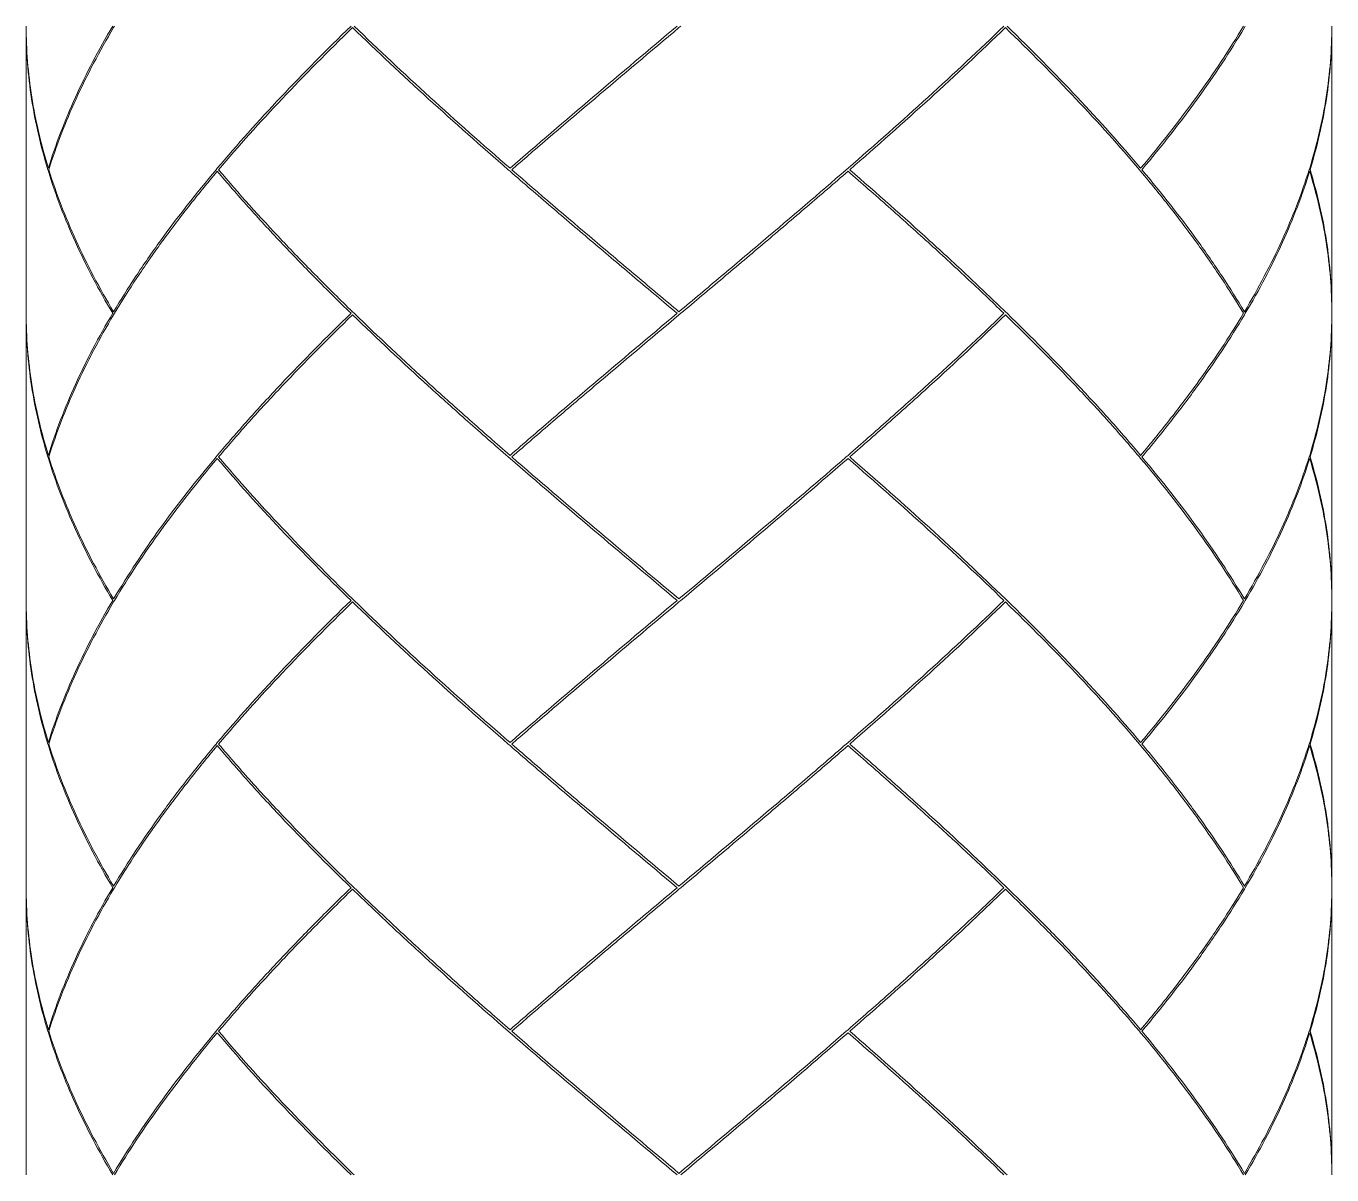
# Model space of a CAD drawing. Header units: millimetres. Extents: x 183.2 to 201.2, y 114.2 to 180.7.
# Drawn here: x 183.24 to 201.24, y 148.99 to 164.83 of the extents above; entities that cross this region are included whole.
import ezdxf

# ---------------------------------------------------------------- set-up
doc = ezdxf.new("R2010")
doc.units = ezdxf.units.MM

msp = doc.modelspace()

# ---------------------------------------------------------------- linework, layer by layer
at = {"color": 7, "linetype": 'Continuous', "lineweight": 15}
for p, q in [((183.235, 164.805), (183.235, 160.883)), ((184.441, 164.805), (184.454, 164.826)), ((192.235, 164.805), (192.26, 164.826)), ((200.042, 164.826), (200.029, 164.805)), ((201.235, 160.883), (201.235, 164.805)), ((183.535, 162.846), (183.542, 162.825)), ((185.871, 162.867), (185.854, 162.846)), ((189.906, 162.825), (189.882, 162.846)), ((194.565, 162.867), (194.54, 162.846)), ((198.582, 162.846), (198.599, 162.825)), ((200.922, 162.846), (200.929, 162.867)), ((183.235, 160.888), (183.235, 160.867)), ((183.235, 160.846), (183.235, 156.925)), ((184.454, 160.867), (184.441, 160.846)), ((187.735, 160.888), (187.757, 160.867)), ((192.26, 160.867), (192.235, 160.846)), ((196.757, 160.867), (196.735, 160.888)), ((200.029, 160.846), (200.042, 160.867)), ((201.235, 160.867), (201.235, 160.888)), ((201.235, 156.925), (201.235, 160.846)), ((183.542, 158.867), (183.535, 158.888)), ((185.854, 158.888), (185.871, 158.909)), ((189.882, 158.888), (189.906, 158.867)), ((194.54, 158.888), (194.565, 158.909)), ((198.599, 158.867), (198.582, 158.888)), ((200.929, 158.909), (200.922, 158.888)), ((183.235, 156.909), (183.235, 156.93)), ((183.235, 156.888), (183.235, 152.966)), ((184.441, 156.888), (184.454, 156.909)), ((187.757, 156.909), (187.735, 156.93)), ((196.735, 156.93), (196.757, 156.909)), ((200.042, 156.909), (200.029, 156.888)), ((201.235, 156.93), (201.235, 156.909)), ((201.235, 152.966), (201.235, 156.888)), ((183.542, 154.909), (183.535, 154.93)), ((185.871, 154.951), (185.854, 154.93)), ((189.906, 154.909), (189.882, 154.93)), ((198.582, 154.93), (198.599, 154.909)), ((200.922, 154.93), (200.929, 154.951)), ((183.235, 152.971), (183.235, 152.95)), ((183.235, 152.929), (183.235, 149.008)), ((184.454, 152.95), (184.441, 152.929)), ((187.735, 152.971), (187.757, 152.95)), ((192.235, 152.929), (192.26, 152.95)), ((196.735, 152.971), (196.757, 152.95)), ((200.029, 152.929), (200.042, 152.95)), ((201.235, 152.95), (201.235, 152.971)), ((201.235, 149.008), (201.235, 152.929)), ((183.535, 150.972), (183.542, 150.951)), ((185.854, 150.972), (185.871, 150.993)), ((189.882, 150.972), (189.906, 150.951)), ((194.565, 150.993), (194.54, 150.972)), ((198.599, 150.951), (198.582, 150.972)), ((200.929, 150.993), (200.922, 150.972)), ((183.235, 148.992), (183.235, 149.013)), ((187.757, 148.992), (187.735, 149.013)), ((196.757, 148.992), (196.735, 149.013)), ((201.235, 149.013), (201.235, 148.992))]:
    msp.add_line(p, q, dxfattribs=at)
at = {"color": 7, "linetype": 'Continuous', "lineweight": 0}
for p, q in [((192.235, 156.888), (192.26, 156.909)), ((194.565, 154.951), (194.54, 154.93))]:
    msp.add_line(p, q, dxfattribs=at)
at = {"color": 7, "linetype": 'Continuous', "lineweight": 15}
for points, knots in [([(183.235, 164.826), (183.236, 164.499), (183.263, 164.172), (183.365, 163.521), (183.441, 163.193), (183.542, 162.867)], [0, 0, 0, 0, 0.5, 0.5, 1, 1, 1, 1]), ([(183.235, 164.805), (183.235, 164.478), (183.26, 164.151), (183.361, 163.5), (183.436, 163.172), (183.535, 162.846)], [0, 0, 0, 0, 0.5, 0.5, 1, 1, 1, 1]), ([(184.429, 164.826), (184.235, 164.499), (184.064, 164.172), (183.768, 163.521), (183.642, 163.193), (183.542, 162.867)], [0, 0, 0, 0, 0.5, 0.5, 1, 1, 1, 1]), ([(184.441, 164.805), (184.247, 164.478), (184.074, 164.151), (183.776, 163.5), (183.65, 163.172), (183.548, 162.846)], [0, 0, 0, 0, 0.5, 0.5, 1, 1, 1, 1]), ([(187.714, 164.826), (187.378, 164.499), (187.054, 164.172), (186.439, 163.521), (186.146, 163.193), (185.871, 162.867)], [0, 0, 0, 0, 0.5, 0.5, 1, 1, 1, 1]), ([(187.735, 164.805), (187.399, 164.478), (187.075, 164.151), (186.458, 163.5), (186.164, 163.172), (185.889, 162.846)], [0, 0, 0, 0, 0.5, 0.5, 1, 1, 1, 1]), ([(187.735, 164.805), (188.072, 164.478), (188.421, 164.151), (189.138, 163.5), (189.507, 163.172), (189.882, 162.846)], [0, 0, 0, 0, 0.5, 0.5, 1, 1, 1, 1]), ([(187.757, 164.826), (188.094, 164.499), (188.444, 164.172), (189.161, 163.521), (189.531, 163.193), (189.906, 162.867)], [0, 0, 0, 0, 0.5, 0.5, 1, 1, 1, 1]), ([(192.21, 164.826), (191.822, 164.499), (191.433, 164.172), (190.664, 163.521), (190.281, 163.193), (189.906, 162.867)], [0, 0, 0, 0, 0.5, 0.5, 1, 1, 1, 1]), ([(192.235, 164.805), (191.847, 164.478), (191.458, 164.151), (190.688, 163.5), (190.306, 163.172), (189.93, 162.846)], [0, 0, 0, 0, 0.5, 0.5, 1, 1, 1, 1]), ([(196.714, 164.826), (196.376, 164.499), (196.027, 164.172), (195.309, 163.521), (194.94, 163.193), (194.565, 162.867)], [0, 0, 0, 0, 0.5, 0.5, 1, 1, 1, 1]), ([(196.735, 164.805), (196.399, 164.478), (196.049, 164.151), (195.333, 163.5), (194.964, 163.172), (194.589, 162.846)], [0, 0, 0, 0, 0.5, 0.5, 1, 1, 1, 1]), ([(196.735, 164.805), (197.072, 164.478), (197.396, 164.151), (198.012, 163.5), (198.306, 163.172), (198.582, 162.846)], [0, 0, 0, 0, 0.5, 0.5, 1, 1, 1, 1]), ([(196.757, 164.826), (197.093, 164.499), (197.416, 164.172), (198.031, 163.521), (198.324, 163.193), (198.599, 162.867)], [0, 0, 0, 0, 0.5, 0.5, 1, 1, 1, 1]), ([(200.017, 164.826), (199.822, 164.499), (199.605, 164.172), (199.131, 163.521), (198.874, 163.193), (198.599, 162.867)], [0, 0, 0, 0, 0.5, 0.5, 1, 1, 1, 1]), ([(200.029, 164.805), (199.835, 164.478), (199.619, 164.151), (199.147, 163.5), (198.891, 163.172), (198.617, 162.846)], [0, 0, 0, 0, 0.5, 0.5, 1, 1, 1, 1]), ([(201.235, 164.826), (201.234, 164.499), (201.208, 164.172), (201.105, 163.521), (201.029, 163.193), (200.929, 162.867)], [0, 0, 0, 0, 0.5, 0.5, 1, 1, 1, 1]), ([(201.235, 164.805), (201.235, 164.478), (201.21, 164.151), (201.11, 163.5), (201.035, 163.172), (200.935, 162.846)], [0, 0, 0, 0, 0.5, 0.5, 1, 1, 1, 1]), ([(183.542, 162.825), (183.592, 162.662), (183.648, 162.499), (183.773, 162.173), (183.841, 162.01), (183.99, 161.683), (184.07, 161.519), (184.241, 161.193), (184.332, 161.03), (184.429, 160.867)], [0, 0, 0, 0, 0.25, 0.25, 0.5, 0.5, 0.75, 0.75, 1, 1, 1, 1]), ([(183.548, 162.846), (183.65, 162.519), (183.776, 162.194), (184, 161.704), (184.08, 161.54), (184.252, 161.214), (184.344, 161.051), (184.441, 160.888)], [0, 0, 0, 0, 0.5, 0.5, 0.75, 0.75, 1, 1, 1, 1]), ([(185.854, 162.846), (185.58, 162.519), (185.324, 162.194), (184.969, 161.704), (184.856, 161.54), (184.641, 161.214), (184.538, 161.051), (184.441, 160.888)], [0, 0, 0, 0, 0.5, 0.5, 0.75, 0.75, 1, 1, 1, 1]), ([(185.871, 162.825), (185.734, 162.662), (185.601, 162.499), (185.345, 162.173), (185.221, 162.01), (184.984, 161.683), (184.871, 161.519), (184.654, 161.193), (184.551, 161.03), (184.454, 160.867)], [0, 0, 0, 0, 0.25, 0.25, 0.5, 0.5, 0.75, 0.75, 1, 1, 1, 1]), ([(185.871, 162.825), (186.009, 162.662), (186.15, 162.499), (186.442, 162.173), (186.592, 162.01), (186.901, 161.683), (187.059, 161.519), (187.381, 161.193), (187.546, 161.03), (187.714, 160.867)], [0, 0, 0, 0, 0.25, 0.25, 0.5, 0.5, 0.75, 0.75, 1, 1, 1, 1]), ([(185.889, 162.846), (186.165, 162.519), (186.457, 162.194), (186.921, 161.704), (187.079, 161.54), (187.402, 161.214), (187.567, 161.051), (187.735, 160.888)], [0, 0, 0, 0, 0.5, 0.5, 0.75, 0.75, 1, 1, 1, 1]), ([(189.906, 162.825), (190.094, 162.662), (190.283, 162.499), (190.663, 162.173), (190.855, 162.01), (191.241, 161.683), (191.434, 161.519), (191.822, 161.193), (192.016, 161.03), (192.21, 160.867)], [0, 0, 0, 0, 0.25, 0.25, 0.5, 0.5, 0.75, 0.75, 1, 1, 1, 1]), ([(189.93, 162.846), (190.306, 162.519), (190.687, 162.194), (191.266, 161.704), (191.459, 161.54), (191.847, 161.214), (192.041, 161.051), (192.235, 160.888)], [0, 0, 0, 0, 0.5, 0.5, 0.75, 0.75, 1, 1, 1, 1]), ([(194.54, 162.846), (194.165, 162.519), (193.783, 162.194), (193.205, 161.704), (193.011, 161.54), (192.623, 161.214), (192.429, 161.051), (192.235, 160.888)], [0, 0, 0, 0, 0.5, 0.5, 0.75, 0.75, 1, 1, 1, 1]), ([(194.565, 162.825), (194.377, 162.662), (194.188, 162.499), (193.807, 162.173), (193.615, 162.01), (193.23, 161.683), (193.036, 161.519), (192.648, 161.193), (192.455, 161.03), (192.26, 160.867)], [0, 0, 0, 0, 0.25, 0.25, 0.5, 0.5, 0.75, 0.75, 1, 1, 1, 1]), ([(194.565, 162.825), (194.752, 162.662), (194.938, 162.499), (195.306, 162.173), (195.488, 162.01), (195.848, 161.683), (196.025, 161.519), (196.374, 161.193), (196.545, 161.03), (196.714, 160.867)], [0, 0, 0, 0, 0.25, 0.25, 0.5, 0.5, 0.75, 0.75, 1, 1, 1, 1]), ([(194.589, 162.846), (194.964, 162.519), (195.332, 162.194), (195.87, 161.704), (196.048, 161.54), (196.396, 161.214), (196.567, 161.051), (196.735, 160.888)], [0, 0, 0, 0, 0.5, 0.5, 0.75, 0.75, 1, 1, 1, 1]), ([(198.599, 162.825), (198.737, 162.662), (198.869, 162.499), (199.126, 162.173), (199.249, 162.01), (199.486, 161.683), (199.6, 161.519), (199.816, 161.193), (199.919, 161.03), (200.017, 160.867)], [0, 0, 0, 0, 0.25, 0.25, 0.5, 0.5, 0.75, 0.75, 1, 1, 1, 1]), ([(198.617, 162.846), (198.891, 162.519), (199.147, 162.194), (199.501, 161.704), (199.614, 161.54), (199.83, 161.214), (199.932, 161.051), (200.029, 160.888)], [0, 0, 0, 0, 0.5, 0.5, 0.75, 0.75, 1, 1, 1, 1]), ([(200.922, 162.846), (200.82, 162.519), (200.695, 162.194), (200.471, 161.704), (200.39, 161.54), (200.218, 161.214), (200.127, 161.051), (200.029, 160.888)], [0, 0, 0, 0, 0.5, 0.5, 0.75, 0.75, 1, 1, 1, 1]), ([(200.929, 162.825), (200.878, 162.662), (200.822, 162.499), (200.697, 162.173), (200.629, 162.01), (200.481, 161.683), (200.401, 161.519), (200.23, 161.193), (200.139, 161.03), (200.042, 160.867)], [0, 0, 0, 0, 0.25, 0.25, 0.5, 0.5, 0.75, 0.75, 1, 1, 1, 1]), ([(200.929, 162.825), (200.979, 162.662), (201.023, 162.499), (201.099, 162.173), (201.131, 162.01), (201.182, 161.683), (201.202, 161.519), (201.228, 161.193), (201.235, 161.03), (201.235, 160.867)], [0, 0, 0, 0, 0.25, 0.25, 0.5, 0.5, 0.75, 0.75, 1, 1, 1, 1]), ([(200.935, 162.846), (201.035, 162.519), (201.11, 162.194), (201.185, 161.704), (201.204, 161.54), (201.229, 161.214), (201.235, 161.051), (201.235, 160.888)], [0, 0, 0, 0, 0.5, 0.5, 0.75, 0.75, 1, 1, 1, 1]), ([(183.235, 160.867), (183.236, 160.541), (183.263, 160.213), (183.34, 159.724), (183.371, 159.562), (183.447, 159.236), (183.492, 159.072), (183.542, 158.909)], [0, 0, 0, 0, 0.5, 0.5, 0.75, 0.75, 1, 1, 1, 1]), ([(183.235, 160.846), (183.235, 160.52), (183.26, 160.192), (183.336, 159.703), (183.367, 159.541), (183.442, 159.215), (183.486, 159.051), (183.535, 158.888)], [0, 0, 0, 0, 0.5, 0.5, 0.75, 0.75, 1, 1, 1, 1]), ([(184.429, 160.867), (184.235, 160.541), (184.064, 160.213), (183.841, 159.724), (183.773, 159.562), (183.649, 159.236), (183.592, 159.072), (183.542, 158.909)], [0, 0, 0, 0, 0.5, 0.5, 0.75, 0.75, 1, 1, 1, 1]), ([(184.441, 160.846), (184.247, 160.52), (184.074, 160.192), (183.85, 159.703), (183.782, 159.541), (183.656, 159.215), (183.599, 159.051), (183.548, 158.888)], [0, 0, 0, 0, 0.5, 0.5, 0.75, 0.75, 1, 1, 1, 1]), ([(187.714, 160.867), (187.378, 160.541), (187.054, 160.213), (186.592, 159.724), (186.443, 159.562), (186.151, 159.236), (186.009, 159.072), (185.871, 158.909)], [0, 0, 0, 0, 0.5, 0.5, 0.75, 0.75, 1, 1, 1, 1]), ([(187.735, 160.846), (187.399, 160.52), (187.074, 160.192), (186.612, 159.703), (186.462, 159.541), (186.169, 159.215), (186.027, 159.051), (185.889, 158.888)], [0, 0, 0, 0, 0.5, 0.5, 0.75, 0.75, 1, 1, 1, 1]), ([(187.735, 160.846), (188.072, 160.52), (188.421, 160.192), (188.959, 159.703), (189.14, 159.541), (189.508, 159.215), (189.694, 159.051), (189.882, 158.888)], [0, 0, 0, 0, 0.5, 0.5, 0.75, 0.75, 1, 1, 1, 1]), ([(187.757, 160.867), (188.094, 160.541), (188.444, 160.213), (188.982, 159.724), (189.164, 159.562), (189.532, 159.236), (189.718, 159.072), (189.906, 158.909)], [0, 0, 0, 0, 0.5, 0.5, 0.75, 0.75, 1, 1, 1, 1]), ([(192.21, 160.867), (191.822, 160.541), (191.433, 160.213), (190.855, 159.724), (190.664, 159.562), (190.283, 159.236), (190.094, 159.072), (189.906, 158.909)], [0, 0, 0, 0, 0.5, 0.5, 0.75, 0.75, 1, 1, 1, 1]), ([(192.235, 160.846), (191.847, 160.52), (191.458, 160.192), (190.88, 159.703), (190.689, 159.541), (190.307, 159.215), (190.118, 159.051), (189.93, 158.888)], [0, 0, 0, 0, 0.5, 0.5, 0.75, 0.75, 1, 1, 1, 1]), ([(196.714, 160.867), (196.377, 160.541), (196.027, 160.213), (195.488, 159.724), (195.306, 159.562), (194.939, 159.236), (194.752, 159.072), (194.565, 158.909)], [0, 0, 0, 0, 0.5, 0.5, 0.75, 0.75, 1, 1, 1, 1]), ([(196.735, 160.846), (196.399, 160.52), (196.049, 160.192), (195.511, 159.703), (195.33, 159.541), (194.962, 159.215), (194.776, 159.051), (194.589, 158.888)], [0, 0, 0, 0, 0.5, 0.5, 0.75, 0.75, 1, 1, 1, 1]), ([(196.735, 160.846), (197.072, 160.52), (197.396, 160.192), (197.859, 159.703), (198.009, 159.541), (198.301, 159.215), (198.444, 159.051), (198.582, 158.888)], [0, 0, 0, 0, 0.5, 0.5, 0.75, 0.75, 1, 1, 1, 1]), ([(196.757, 160.867), (197.093, 160.541), (197.416, 160.213), (197.878, 159.724), (198.028, 159.562), (198.32, 159.236), (198.462, 159.072), (198.599, 158.909)], [0, 0, 0, 0, 0.5, 0.5, 0.75, 0.75, 1, 1, 1, 1]), ([(200.017, 160.867), (199.822, 160.541), (199.604, 160.213), (199.249, 159.724), (199.126, 159.562), (198.87, 159.236), (198.737, 159.072), (198.599, 158.909)], [0, 0, 0, 0, 0.5, 0.5, 0.75, 0.75, 1, 1, 1, 1]), ([(200.029, 160.846), (199.835, 160.52), (199.619, 160.192), (199.265, 159.703), (199.142, 159.541), (198.887, 159.215), (198.754, 159.051), (198.617, 158.888)], [0, 0, 0, 0, 0.5, 0.5, 0.75, 0.75, 1, 1, 1, 1]), ([(201.235, 160.867), (201.234, 160.541), (201.208, 160.213), (201.131, 159.724), (201.099, 159.562), (201.023, 159.236), (200.979, 159.072), (200.929, 158.909)], [0, 0, 0, 0, 0.5, 0.5, 0.75, 0.75, 1, 1, 1, 1]), ([(201.235, 160.846), (201.235, 160.52), (201.21, 160.192), (201.135, 159.703), (201.103, 159.541), (201.029, 159.215), (200.985, 159.051), (200.935, 158.888)], [0, 0, 0, 0, 0.5, 0.5, 0.75, 0.75, 1, 1, 1, 1]), ([(183.542, 158.867), (183.643, 158.54), (183.767, 158.215), (184.064, 157.562), (184.235, 157.234), (184.429, 156.909)], [0, 0, 0, 0, 0.5, 0.5, 1, 1, 1, 1]), ([(183.548, 158.888), (183.65, 158.561), (183.776, 158.236), (184.074, 157.583), (184.247, 157.255), (184.441, 156.93)], [0, 0, 0, 0, 0.5, 0.5, 1, 1, 1, 1]), ([(185.854, 158.888), (185.579, 158.561), (185.324, 158.236), (184.851, 157.583), (184.635, 157.255), (184.441, 156.93)], [0, 0, 0, 0, 0.5, 0.5, 1, 1, 1, 1]), ([(185.871, 158.867), (185.596, 158.54), (185.34, 158.215), (184.866, 157.562), (184.648, 157.234), (184.454, 156.909)], [0, 0, 0, 0, 0.5, 0.5, 1, 1, 1, 1]), ([(185.871, 158.867), (186.146, 158.54), (186.438, 158.215), (187.054, 157.562), (187.378, 157.234), (187.714, 156.909)], [0, 0, 0, 0, 0.5, 0.5, 1, 1, 1, 1]), ([(185.889, 158.888), (186.165, 158.561), (186.457, 158.236), (187.075, 157.583), (187.399, 157.255), (187.735, 156.93)], [0, 0, 0, 0, 0.5, 0.5, 1, 1, 1, 1]), ([(189.906, 158.867), (190.281, 158.54), (190.663, 158.215), (191.433, 157.562), (191.822, 157.234), (192.21, 156.909)], [0, 0, 0, 0, 0.5, 0.5, 1, 1, 1, 1]), ([(189.93, 158.888), (190.306, 158.561), (190.687, 158.236), (191.458, 157.583), (191.847, 157.255), (192.235, 156.93)], [0, 0, 0, 0, 0.5, 0.5, 1, 1, 1, 1]), ([(194.54, 158.888), (194.165, 158.561), (193.783, 158.236), (193.012, 157.583), (192.623, 157.255), (192.235, 156.93)], [0, 0, 0, 0, 0.5, 0.5, 1, 1, 1, 1]), ([(194.565, 158.867), (194.189, 158.54), (193.808, 158.215), (193.037, 157.562), (192.648, 157.234), (192.26, 156.909)], [0, 0, 0, 0, 0.5, 0.5, 1, 1, 1, 1]), ([(194.565, 158.867), (194.94, 158.54), (195.308, 158.215), (196.027, 157.562), (196.377, 157.234), (196.714, 156.909)], [0, 0, 0, 0, 0.5, 0.5, 1, 1, 1, 1]), ([(194.589, 158.888), (194.964, 158.561), (195.332, 158.236), (196.05, 157.583), (196.399, 157.255), (196.735, 156.93)], [0, 0, 0, 0, 0.5, 0.5, 1, 1, 1, 1]), ([(198.599, 158.867), (198.874, 158.54), (199.131, 158.215), (199.605, 157.562), (199.822, 157.234), (200.017, 156.909)], [0, 0, 0, 0, 0.5, 0.5, 1, 1, 1, 1]), ([(198.617, 158.888), (198.891, 158.561), (199.147, 158.236), (199.619, 157.583), (199.835, 157.255), (200.029, 156.93)], [0, 0, 0, 0, 0.5, 0.5, 1, 1, 1, 1]), ([(200.922, 158.888), (200.82, 158.561), (200.695, 158.236), (200.396, 157.583), (200.223, 157.255), (200.029, 156.93)], [0, 0, 0, 0, 0.5, 0.5, 1, 1, 1, 1]), ([(200.929, 158.867), (200.828, 158.54), (200.703, 158.215), (200.407, 157.562), (200.235, 157.234), (200.042, 156.909)], [0, 0, 0, 0, 0.5, 0.5, 1, 1, 1, 1]), ([(200.929, 158.867), (201.029, 158.54), (201.105, 158.215), (201.208, 157.562), (201.234, 157.234), (201.235, 156.909)], [0, 0, 0, 0, 0.5, 0.5, 1, 1, 1, 1]), ([(200.935, 158.888), (201.035, 158.561), (201.11, 158.236), (201.21, 157.583), (201.235, 157.255), (201.235, 156.93)], [0, 0, 0, 0, 0.5, 0.5, 1, 1, 1, 1]), ([(183.235, 156.909), (183.236, 156.584), (183.263, 156.256), (183.365, 155.602), (183.441, 155.278), (183.542, 154.951)], [0, 0, 0, 0, 0.5, 0.5, 1, 1, 1, 1]), ([(183.235, 156.888), (183.235, 156.563), (183.26, 156.235), (183.361, 155.581), (183.436, 155.257), (183.535, 154.93)], [0, 0, 0, 0, 0.5, 0.5, 1, 1, 1, 1]), ([(184.429, 156.909), (184.235, 156.584), (184.064, 156.256), (183.767, 155.602), (183.643, 155.278), (183.542, 154.951)], [0, 0, 0, 0, 0.5, 0.5, 1, 1, 1, 1]), ([(184.441, 156.888), (184.247, 156.563), (184.074, 156.235), (183.776, 155.581), (183.65, 155.257), (183.548, 154.93)], [0, 0, 0, 0, 0.5, 0.5, 1, 1, 1, 1]), ([(187.714, 156.909), (187.378, 156.584), (187.054, 156.256), (186.438, 155.602), (186.146, 155.278), (185.871, 154.951)], [0, 0, 0, 0, 0.5, 0.5, 1, 1, 1, 1]), ([(187.735, 156.888), (187.399, 156.563), (187.075, 156.235), (186.457, 155.581), (186.165, 155.257), (185.889, 154.93)], [0, 0, 0, 0, 0.5, 0.5, 1, 1, 1, 1]), ([(187.735, 156.888), (188.071, 156.563), (188.421, 156.235), (189.139, 155.581), (189.506, 155.257), (189.882, 154.93)], [0, 0, 0, 0, 0.5, 0.5, 1, 1, 1, 1]), ([(187.757, 156.909), (188.093, 156.584), (188.444, 156.256), (189.162, 155.602), (189.53, 155.278), (189.906, 154.951)], [0, 0, 0, 0, 0.5, 0.5, 1, 1, 1, 1]), ([(192.21, 156.909), (191.822, 156.584), (191.433, 156.256), (190.663, 155.602), (190.281, 155.278), (189.906, 154.951)], [0, 0, 0, 0, 0.5, 0.5, 1, 1, 1, 1]), ([(192.235, 156.888), (191.847, 156.563), (191.458, 156.235), (190.687, 155.581), (190.306, 155.257), (189.93, 154.93)], [0, 0, 0, 0, 0.5, 0.5, 1, 1, 1, 1]), ([(196.714, 156.909), (196.377, 156.584), (196.027, 156.256), (195.308, 155.602), (194.94, 155.278), (194.565, 154.951)], [0, 0, 0, 0, 0.5, 0.5, 1, 1, 1, 1]), ([(196.735, 156.888), (196.399, 156.563), (196.05, 156.235), (195.332, 155.581), (194.964, 155.257), (194.589, 154.93)], [0, 0, 0, 0, 0.5, 0.5, 1, 1, 1, 1]), ([(196.735, 156.888), (197.071, 156.563), (197.396, 156.235), (198.013, 155.581), (198.306, 155.257), (198.582, 154.93)], [0, 0, 0, 0, 0.5, 0.5, 1, 1, 1, 1]), ([(196.757, 156.909), (197.092, 156.584), (197.416, 156.256), (198.032, 155.602), (198.324, 155.278), (198.599, 154.951)], [0, 0, 0, 0, 0.5, 0.5, 1, 1, 1, 1]), ([(200.017, 156.909), (199.822, 156.584), (199.605, 156.256), (199.131, 155.602), (198.874, 155.278), (198.599, 154.951)], [0, 0, 0, 0, 0.5, 0.5, 1, 1, 1, 1]), ([(200.029, 156.888), (199.835, 156.563), (199.619, 156.235), (199.147, 155.581), (198.891, 155.257), (198.617, 154.93)], [0, 0, 0, 0, 0.5, 0.5, 1, 1, 1, 1]), ([(201.235, 156.909), (201.234, 156.584), (201.208, 156.256), (201.105, 155.602), (201.029, 155.278), (200.929, 154.951)], [0, 0, 0, 0, 0.5, 0.5, 1, 1, 1, 1]), ([(201.235, 156.888), (201.235, 156.563), (201.21, 156.235), (201.11, 155.581), (201.035, 155.257), (200.935, 154.93)], [0, 0, 0, 0, 0.5, 0.5, 1, 1, 1, 1]), ([(183.542, 154.909), (183.592, 154.745), (183.649, 154.582), (183.773, 154.255), (183.841, 154.093), (184.064, 153.604), (184.235, 153.276), (184.429, 152.95)], [0, 0, 0, 0, 0.25, 0.25, 0.5, 0.5, 1, 1, 1, 1]), ([(183.548, 154.93), (183.599, 154.766), (183.656, 154.603), (183.782, 154.276), (183.85, 154.114), (184.074, 153.625), (184.247, 153.297), (184.441, 152.971)], [0, 0, 0, 0, 0.25, 0.25, 0.5, 0.5, 1, 1, 1, 1]), ([(185.854, 154.93), (185.717, 154.766), (185.584, 154.603), (185.328, 154.276), (185.206, 154.114), (184.852, 153.625), (184.635, 153.297), (184.441, 152.971)], [0, 0, 0, 0, 0.25, 0.25, 0.5, 0.5, 1, 1, 1, 1]), ([(185.871, 154.909), (185.734, 154.745), (185.601, 154.582), (185.344, 154.255), (185.221, 154.093), (184.866, 153.604), (184.649, 153.276), (184.454, 152.95)], [0, 0, 0, 0, 0.25, 0.25, 0.5, 0.5, 1, 1, 1, 1]), ([(185.871, 154.909), (186.009, 154.745), (186.151, 154.582), (186.443, 154.255), (186.592, 154.093), (187.054, 153.604), (187.378, 153.276), (187.714, 152.95)], [0, 0, 0, 0, 0.25, 0.25, 0.5, 0.5, 1, 1, 1, 1]), ([(185.889, 154.93), (186.027, 154.766), (186.169, 154.603), (186.462, 154.276), (186.612, 154.114), (187.074, 153.625), (187.399, 153.297), (187.735, 152.971)], [0, 0, 0, 0, 0.25, 0.25, 0.5, 0.5, 1, 1, 1, 1]), ([(189.906, 154.909), (190.094, 154.745), (190.283, 154.582), (190.664, 154.255), (190.855, 154.093), (191.433, 153.604), (191.822, 153.276), (192.21, 152.95)], [0, 0, 0, 0, 0.25, 0.25, 0.5, 0.5, 1, 1, 1, 1]), ([(189.93, 154.93), (190.118, 154.766), (190.307, 154.603), (190.689, 154.276), (190.88, 154.114), (191.458, 153.625), (191.847, 153.297), (192.235, 152.971)], [0, 0, 0, 0, 0.25, 0.25, 0.5, 0.5, 1, 1, 1, 1]), ([(194.54, 154.93), (194.353, 154.766), (194.163, 154.603), (193.782, 154.276), (193.59, 154.114), (193.013, 153.625), (192.624, 153.297), (192.235, 152.971)], [0, 0, 0, 0, 0.25, 0.25, 0.5, 0.5, 1, 1, 1, 1]), ([(194.565, 154.909), (194.377, 154.745), (194.187, 154.582), (193.806, 154.255), (193.615, 154.093), (193.038, 153.604), (192.649, 153.276), (192.26, 152.95)], [0, 0, 0, 0, 0.25, 0.25, 0.5, 0.5, 1, 1, 1, 1]), ([(194.565, 154.909), (194.752, 154.745), (194.939, 154.582), (195.306, 154.255), (195.488, 154.093), (196.027, 153.604), (196.377, 153.276), (196.714, 152.95)], [0, 0, 0, 0, 0.25, 0.25, 0.5, 0.5, 1, 1, 1, 1]), ([(194.589, 154.93), (194.776, 154.766), (194.962, 154.603), (195.33, 154.276), (195.511, 154.114), (196.049, 153.625), (196.399, 153.297), (196.735, 152.971)], [0, 0, 0, 0, 0.25, 0.25, 0.5, 0.5, 1, 1, 1, 1]), ([(198.599, 154.909), (198.737, 154.745), (198.87, 154.582), (199.126, 154.255), (199.249, 154.093), (199.604, 153.604), (199.822, 153.276), (200.017, 152.95)], [0, 0, 0, 0, 0.25, 0.25, 0.5, 0.5, 1, 1, 1, 1]), ([(198.617, 154.93), (198.754, 154.766), (198.887, 154.603), (199.142, 154.276), (199.265, 154.114), (199.619, 153.625), (199.835, 153.297), (200.029, 152.971)], [0, 0, 0, 0, 0.25, 0.25, 0.5, 0.5, 1, 1, 1, 1]), ([(200.922, 154.93), (200.871, 154.766), (200.814, 154.603), (200.689, 154.276), (200.62, 154.114), (200.396, 153.625), (200.224, 153.297), (200.029, 152.971)], [0, 0, 0, 0, 0.25, 0.25, 0.5, 0.5, 1, 1, 1, 1]), ([(200.929, 154.909), (200.878, 154.745), (200.822, 154.582), (200.697, 154.255), (200.629, 154.093), (200.407, 153.604), (200.235, 153.276), (200.042, 152.95)], [0, 0, 0, 0, 0.25, 0.25, 0.5, 0.5, 1, 1, 1, 1]), ([(200.929, 154.909), (200.979, 154.745), (201.023, 154.582), (201.099, 154.255), (201.131, 154.093), (201.208, 153.604), (201.234, 153.276), (201.235, 152.95)], [0, 0, 0, 0, 0.25, 0.25, 0.5, 0.5, 1, 1, 1, 1]), ([(200.935, 154.93), (200.985, 154.766), (201.029, 154.603), (201.103, 154.276), (201.135, 154.114), (201.21, 153.625), (201.235, 153.297), (201.235, 152.971)], [0, 0, 0, 0, 0.25, 0.25, 0.5, 0.5, 1, 1, 1, 1]), ([(183.235, 152.95), (183.236, 152.787), (183.243, 152.625), (183.269, 152.298), (183.288, 152.135), (183.34, 151.808), (183.371, 151.644), (183.447, 151.318), (183.492, 151.156), (183.542, 150.993)], [0, 0, 0, 0, 0.25, 0.25, 0.5, 0.5, 0.75, 0.75, 1, 1, 1, 1]), ([(183.235, 152.929), (183.235, 152.766), (183.242, 152.604), (183.267, 152.277), (183.286, 152.114), (183.361, 151.623), (183.436, 151.298), (183.535, 150.972)], [0, 0, 0, 0, 0.25, 0.25, 0.5, 0.5, 1, 1, 1, 1]), ([(184.429, 152.95), (184.332, 152.787), (184.241, 152.625), (184.07, 152.298), (183.99, 152.135), (183.841, 151.808), (183.773, 151.644), (183.648, 151.318), (183.592, 151.156), (183.542, 150.993)], [0, 0, 0, 0, 0.25, 0.25, 0.5, 0.5, 0.75, 0.75, 1, 1, 1, 1]), ([(184.441, 152.929), (184.344, 152.766), (184.252, 152.604), (184.08, 152.277), (184, 152.114), (183.776, 151.623), (183.65, 151.298), (183.548, 150.972)], [0, 0, 0, 0, 0.25, 0.25, 0.5, 0.5, 1, 1, 1, 1]), ([(187.714, 152.95), (187.546, 152.787), (187.381, 152.625), (187.059, 152.298), (186.901, 152.135), (186.592, 151.808), (186.442, 151.644), (186.15, 151.318), (186.009, 151.156), (185.871, 150.993)], [0, 0, 0, 0, 0.25, 0.25, 0.5, 0.5, 0.75, 0.75, 1, 1, 1, 1]), ([(187.735, 152.929), (187.567, 152.766), (187.402, 152.604), (187.079, 152.277), (186.921, 152.114), (186.457, 151.623), (186.165, 151.298), (185.889, 150.972)], [0, 0, 0, 0, 0.25, 0.25, 0.5, 0.5, 1, 1, 1, 1]), ([(187.735, 152.929), (187.903, 152.766), (188.075, 152.604), (188.423, 152.277), (188.6, 152.114), (189.139, 151.623), (189.507, 151.298), (189.882, 150.972)], [0, 0, 0, 0, 0.25, 0.25, 0.5, 0.5, 1, 1, 1, 1]), ([(187.757, 152.95), (187.925, 152.787), (188.097, 152.625), (188.446, 152.298), (188.623, 152.135), (188.982, 151.808), (189.165, 151.644), (189.532, 151.318), (189.718, 151.156), (189.906, 150.993)], [0, 0, 0, 0, 0.25, 0.25, 0.5, 0.5, 0.75, 0.75, 1, 1, 1, 1]), ([(192.21, 152.95), (192.016, 152.787), (191.822, 152.625), (191.434, 152.298), (191.241, 152.135), (190.855, 151.808), (190.663, 151.644), (190.283, 151.318), (190.094, 151.156), (189.906, 150.993)], [0, 0, 0, 0, 0.25, 0.25, 0.5, 0.5, 0.75, 0.75, 1, 1, 1, 1]), ([(192.235, 152.929), (192.041, 152.766), (191.847, 152.604), (191.459, 152.277), (191.266, 152.114), (190.687, 151.623), (190.306, 151.298), (189.93, 150.972)], [0, 0, 0, 0, 0.25, 0.25, 0.5, 0.5, 1, 1, 1, 1]), ([(196.714, 152.95), (196.545, 152.787), (196.374, 152.625), (196.025, 152.298), (195.848, 152.135), (195.488, 151.808), (195.306, 151.644), (194.938, 151.318), (194.752, 151.156), (194.565, 150.993)], [0, 0, 0, 0, 0.25, 0.25, 0.5, 0.5, 0.75, 0.75, 1, 1, 1, 1]), ([(196.735, 152.929), (196.567, 152.766), (196.396, 152.604), (196.048, 152.277), (195.87, 152.114), (195.332, 151.623), (194.964, 151.298), (194.589, 150.972)], [0, 0, 0, 0, 0.25, 0.25, 0.5, 0.5, 1, 1, 1, 1]), ([(196.735, 152.929), (196.903, 152.766), (197.068, 152.604), (197.392, 152.277), (197.55, 152.114), (198.013, 151.623), (198.306, 151.298), (198.582, 150.972)], [0, 0, 0, 0, 0.25, 0.25, 0.5, 0.5, 1, 1, 1, 1]), ([(196.757, 152.95), (196.925, 152.787), (197.089, 152.625), (197.412, 152.298), (197.57, 152.135), (197.878, 151.808), (198.028, 151.644), (198.32, 151.318), (198.462, 151.156), (198.599, 150.993)], [0, 0, 0, 0, 0.25, 0.25, 0.5, 0.5, 0.75, 0.75, 1, 1, 1, 1]), ([(200.017, 152.95), (199.919, 152.787), (199.816, 152.625), (199.6, 152.298), (199.486, 152.135), (199.249, 151.808), (199.126, 151.644), (198.869, 151.318), (198.737, 151.156), (198.599, 150.993)], [0, 0, 0, 0, 0.25, 0.25, 0.5, 0.5, 0.75, 0.75, 1, 1, 1, 1]), ([(200.029, 152.929), (199.932, 152.766), (199.83, 152.604), (199.614, 152.277), (199.501, 152.114), (199.147, 151.623), (198.891, 151.298), (198.617, 150.972)], [0, 0, 0, 0, 0.25, 0.25, 0.5, 0.5, 1, 1, 1, 1]), ([(201.235, 152.95), (201.235, 152.787), (201.228, 152.625), (201.202, 152.298), (201.182, 152.135), (201.131, 151.808), (201.099, 151.644), (201.023, 151.318), (200.979, 151.156), (200.929, 150.993)], [0, 0, 0, 0, 0.25, 0.25, 0.5, 0.5, 0.75, 0.75, 1, 1, 1, 1]), ([(201.235, 152.929), (201.235, 152.766), (201.229, 152.604), (201.204, 152.277), (201.185, 152.114), (201.11, 151.623), (201.035, 151.298), (200.935, 150.972)], [0, 0, 0, 0, 0.25, 0.25, 0.5, 0.5, 1, 1, 1, 1]), ([(183.542, 150.951), (183.642, 150.624), (183.768, 150.296), (184.064, 149.646), (184.235, 149.318), (184.429, 148.992)], [0, 0, 0, 0, 0.5, 0.5, 1, 1, 1, 1]), ([(183.548, 150.972), (183.65, 150.645), (183.776, 150.317), (184.074, 149.666), (184.247, 149.34), (184.441, 149.013)], [0, 0, 0, 0, 0.5, 0.5, 1, 1, 1, 1]), ([(185.854, 150.972), (185.58, 150.645), (185.323, 150.317), (184.852, 149.666), (184.635, 149.34), (184.441, 149.013)], [0, 0, 0, 0, 0.5, 0.5, 1, 1, 1, 1]), ([(185.871, 150.951), (185.597, 150.624), (185.339, 150.296), (184.866, 149.646), (184.649, 149.318), (184.454, 148.992)], [0, 0, 0, 0, 0.5, 0.5, 1, 1, 1, 1]), ([(185.871, 150.951), (186.146, 150.624), (186.439, 150.296), (187.054, 149.646), (187.378, 149.318), (187.714, 148.992)], [0, 0, 0, 0, 0.5, 0.5, 1, 1, 1, 1]), ([(185.889, 150.972), (186.164, 150.645), (186.458, 150.317), (187.075, 149.666), (187.399, 149.34), (187.735, 149.013)], [0, 0, 0, 0, 0.5, 0.5, 1, 1, 1, 1]), ([(189.906, 150.951), (190.281, 150.624), (190.664, 150.296), (191.433, 149.646), (191.822, 149.318), (192.21, 148.992)], [0, 0, 0, 0, 0.5, 0.5, 1, 1, 1, 1]), ([(189.93, 150.972), (190.306, 150.645), (190.688, 150.317), (191.458, 149.666), (191.847, 149.34), (192.235, 149.013)], [0, 0, 0, 0, 0.5, 0.5, 1, 1, 1, 1]), ([(194.54, 150.972), (194.165, 150.645), (193.782, 150.317), (193.013, 149.666), (192.624, 149.34), (192.235, 149.013)], [0, 0, 0, 0, 0.5, 0.5, 1, 1, 1, 1]), ([(194.565, 150.951), (194.189, 150.624), (193.807, 150.296), (193.038, 149.646), (192.649, 149.318), (192.26, 148.992)], [0, 0, 0, 0, 0.5, 0.5, 1, 1, 1, 1]), ([(194.565, 150.951), (194.94, 150.624), (195.309, 150.296), (196.027, 149.646), (196.376, 149.318), (196.714, 148.992)], [0, 0, 0, 0, 0.5, 0.5, 1, 1, 1, 1]), ([(194.589, 150.972), (194.964, 150.645), (195.333, 150.317), (196.049, 149.666), (196.399, 149.34), (196.735, 149.013)], [0, 0, 0, 0, 0.5, 0.5, 1, 1, 1, 1]), ([(198.599, 150.951), (198.874, 150.624), (199.131, 150.296), (199.605, 149.646), (199.822, 149.318), (200.017, 148.992)], [0, 0, 0, 0, 0.5, 0.5, 1, 1, 1, 1]), ([(198.617, 150.972), (198.891, 150.645), (199.147, 150.317), (199.619, 149.666), (199.835, 149.34), (200.029, 149.013)], [0, 0, 0, 0, 0.5, 0.5, 1, 1, 1, 1]), ([(200.922, 150.972), (200.82, 150.645), (200.694, 150.317), (200.396, 149.666), (200.224, 149.34), (200.029, 149.013)], [0, 0, 0, 0, 0.5, 0.5, 1, 1, 1, 1]), ([(200.929, 150.951), (200.828, 150.624), (200.703, 150.296), (200.407, 149.646), (200.235, 149.318), (200.042, 148.992)], [0, 0, 0, 0, 0.5, 0.5, 1, 1, 1, 1]), ([(200.929, 150.951), (201.029, 150.624), (201.105, 150.296), (201.208, 149.646), (201.234, 149.318), (201.235, 148.992)], [0, 0, 0, 0, 0.5, 0.5, 1, 1, 1, 1]), ([(200.935, 150.972), (201.035, 150.645), (201.11, 150.317), (201.21, 149.666), (201.235, 149.34), (201.235, 149.013)], [0, 0, 0, 0, 0.5, 0.5, 1, 1, 1, 1])]:
    msp.add_open_spline(points, degree=3, knots=knots, dxfattribs=at)

doc.saveas('drawing.dxf')
